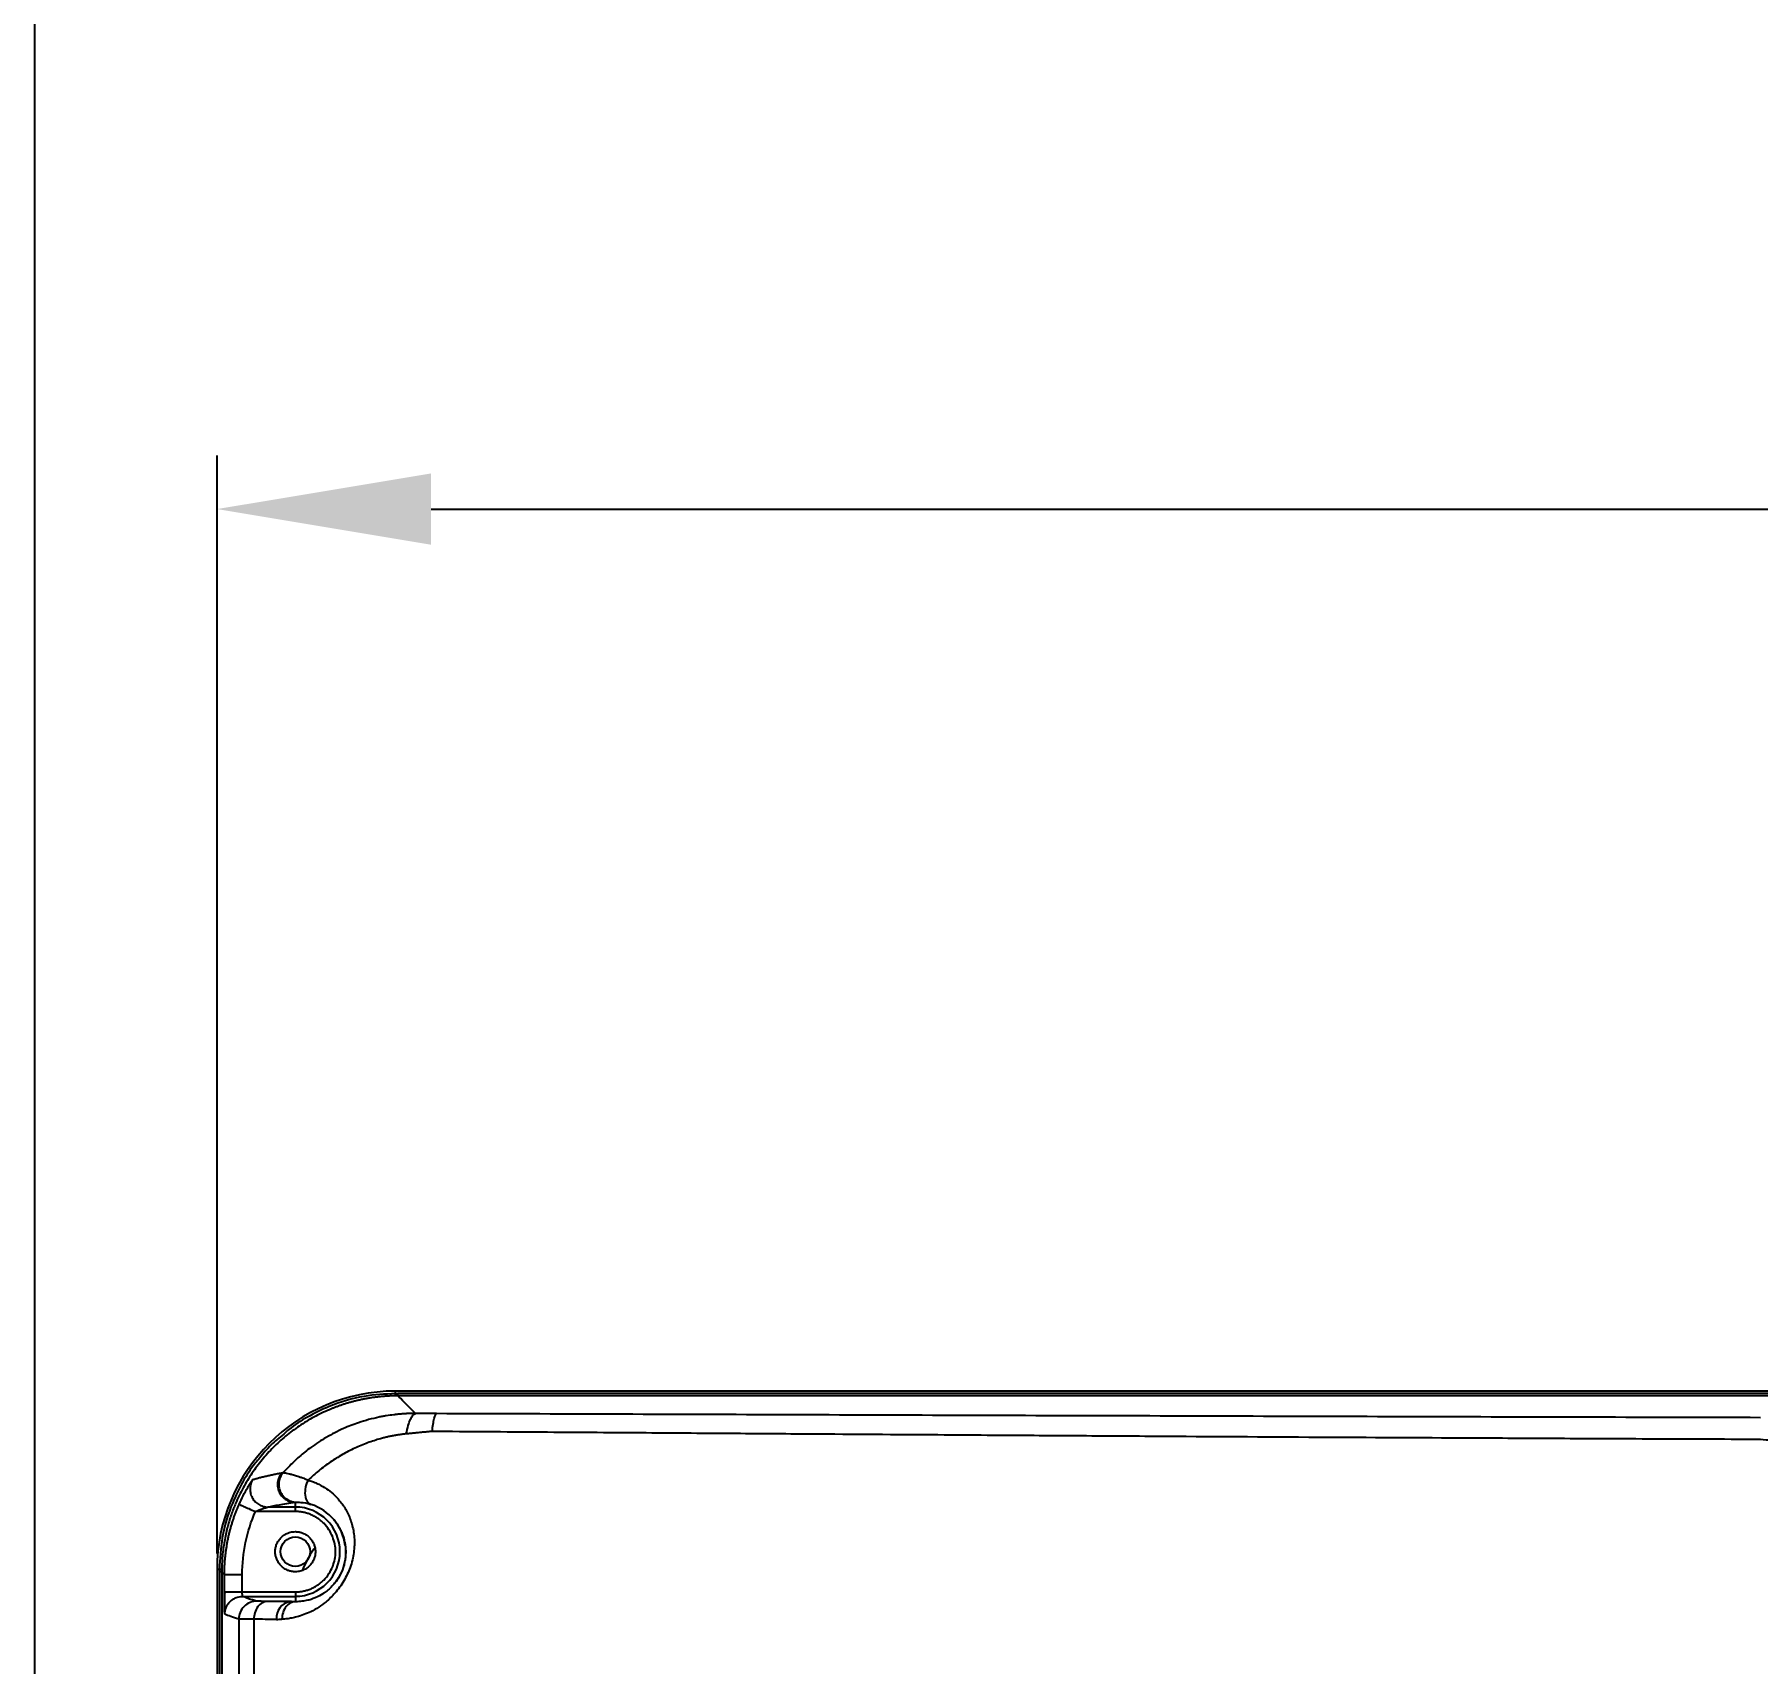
# Model space of a CAD drawing. Extents: x -4150 to 1921, y -105 to 2422.
# Drawn here: x -4008.8 to -3815.6, y 1811.4 to 1994 of the extents above; entities that cross this region are included whole.
import ezdxf

# ---------------------------------------------------------------- set-up
doc = ezdxf.new("R2010")
doc.units = 0
doc.header["$LTSCALE"] = 20
doc.header["$MEASUREMENT"] = 0
doc.layers.get('0').update_dxf_attribs({"linetype": 'CONTINUOUS'})
doc.layers.get('DEFPOINTS').update_dxf_attribs({"linetype": 'CONTINUOUS'})
doc.layers.add('6', color=6, linetype='CONTINUOUS')
doc.styles.get("Standard").update_dxf_attribs({"font": 'NanumGothic.ttf'})
doc.dimstyles.get("Standard").update_dxf_attribs({"dimtxt": 2.7, "dimasz": 2.5, "dimexe": 1.5, "dimexo": 1.5, "dimgap": 1.5, "dimtad": 1, "dimdec": 0, "dimlfac": 10, "dimzin": 0, "dimdsep": 46, "dimtxsty": 'Standard', "dimcen": 0, "dimclrt": 2, "dimadec": 0, "dimazin": 0, "dimtfac": 1, "dimtdec": 0, "dimtmove": 0, "dimatfit": 3, "dimfxl": 0, "dimtolj": 1, "dimtzin": 0, "dimarcsym": 0})

# ---------------------------------------------------------------- blocks, each defined once
blk = doc.blocks.new('*D59')
at = {"color": 3, "lineweight": -2}
for p, q in [((-3988.31, 1823.73), (-3988.31, 1946.81)), ((-3263.35, 1643.73), (-3263.35, 1946.81)), ((-3964.31, 1940.81), (-3287.35, 1940.81))]:
    blk.add_line(p, q, dxfattribs=at)
at = {"color": 3}
for points in [[(-3964.31, 1944.81), (-3964.31, 1936.81), (-3988.31, 1940.81)], [(-3287.35, 1944.81), (-3287.35, 1936.81), (-3263.35, 1940.81)]]:
    blk.add_solid(points, dxfattribs=at)
at = {"layer": 'DEFPOINTS', "color": 0}
for p in [(-3263.35, 1940.81), (-3988.31, 1821.93), (-3263.35, 1641.93)]:
    blk.add_point(p, dxfattribs=at)
at = {"color": 2, "insert": (-3625.83, 1965.87), "char_height": 24, "attachment_point": 5}
blk.add_mtext('\\A1;725', dxfattribs=at)

msp = doc.modelspace()

# ---------------------------------------------------------------- linework, layer by layer
for p, q in [((-3718.59, 1841.92), (-3968.31, 1841.92)), ((-3718.9, 1841.65), (-3968.04, 1841.65)), ((-3718.96, 1841.4), (-3968.04, 1841.4)), ((-3979.53, 1828.93), (-3979.53, 1829.46)), ((-3979.53, 1828.43), (-3984.01, 1828.43)), ((-3979.53, 1828.93), (-3982.6, 1828.93)), ((-3979.53, 1828.43), (-3979.53, 1828.93)), ((-3988.31, 1821.93), (-3988.31, 1461.93)), ((-3988.04, 1821.65), (-3988.04, 1462.2)), ((-3987.78, 1821.65), (-3987.78, 1462.2)), ((-3987.48, 1819.42), (-3987.48, 1821.35)), ((-3985.48, 1819.42), (-3985.48, 1821.35)), ((-3987.48, 1819.42), (-3985.48, 1819.42)), ((-3985.48, 1819.42), (-3979.53, 1819.42)), ((-3985.44, 1818.92), (-3979.53, 1818.92)), ((-3980.11, 1818.33), (-3982.67, 1818.35)), ((-3979.53, 1819.42), (-3979.53, 1818.92)), ((-3979.53, 1818.92), (-3979.53, 1818.32))]:
    msp.add_line(p, q)
msp.add_circle((-3979.53, 1823.93), 1.65)
for centre, radius, start, end in [((-3968.31, 1821.93), 20, 90, 180), ((-3979.48, 1823.91), 5.58, 7.4628, 72.2846), ((-3979.53, 1823.93), 5, 270, 90), ((-3961.27, 1818.28), 26.2, 177.4509, 180.8815), ((-3979.82, 1816.53), 1.82, 99.2413, 186.2515)]:
    msp.add_arc(centre, radius, start, end)
for points, knots in [([(-3968.31, 1841.4), (-3968.47, 1841.39), (-3968.77, 1841.39), (-3969.23, 1841.36), (-3969.68, 1841.33), (-3970.12, 1841.29), (-3970.55, 1841.24), (-3970.98, 1841.18), (-3971.4, 1841.11), (-3971.81, 1841.04), (-3972.22, 1840.95), (-3972.61, 1840.86), (-3973, 1840.77), (-3973.37, 1840.67), (-3973.74, 1840.56), (-3974.09, 1840.45), (-3974.44, 1840.33), (-3974.78, 1840.21), (-3975.1, 1840.09), (-3975.41, 1839.97), (-3976.21, 1839.64), (-3977.47, 1839.04), (-3979.11, 1838.04), (-3980.63, 1836.9), (-3982.02, 1835.64), (-3983.29, 1834.24), (-3984.42, 1832.72), (-3985.42, 1831.09), (-3986.07, 1829.74), (-3986.47, 1828.74), (-3986.7, 1828.12), (-3986.92, 1827.46), (-3987.12, 1826.76), (-3987.3, 1826.03), (-3987.46, 1825.26), (-3987.59, 1824.47), (-3987.69, 1823.64), (-3987.76, 1822.79), (-3987.77, 1822.22), (-3987.78, 1821.93)], [0, 0, 0, 0, 0.0151298, 0.0300926, 0.044878, 0.0594759, 0.0738765, 0.0880703, 0.1020481, 0.1158011, 0.1293207, 0.1425987, 0.1556274, 0.1683991, 0.1809069, 0.193144, 0.205104, 0.2167808, 0.2281687, 0.2392625, 0.250057, 0.3133334, 0.3762976, 0.4386242, 0.5000056, 0.5613855, 0.6237117, 0.6866762, 0.7499538, 0.7707149, 0.7925404, 0.8153929, 0.8392303, 0.8640059, 0.8896682, 0.9161613, 0.9434248, 0.9713939, 1, 1, 1, 1]), ([(-3968.31, 1841.65), (-3969.49, 1841.59), (-3972.03, 1841.46), (-3975.36, 1840.46), (-3978.13, 1839.08), (-3979.83, 1838.02), (-3980.64, 1837.29), (-3980.83, 1837.12)], [0, 0, 0, 0, 0.2599736, 0.5599109, 0.7606481, 0.9434204, 1, 1, 1, 1]), ([(-3968.31, 1841.4), (-3968.31, 1841.47), (-3968.31, 1841.53), (-3968.31, 1841.63), (-3968.31, 1841.65), (-3968.31, 1841.65)], [0, 0, 0, 0, 0.5, 0.5, 1, 1, 1, 1]), ([(-3968.04, 1841.4), (-3968.04, 1841.47), (-3968.04, 1841.54), (-3968.04, 1841.63), (-3968.04, 1841.65), (-3968.04, 1841.65)], [0, 0, 0, 0, 0.5, 0.5, 1, 1, 1, 1]), ([(-3969.34, 1839.16), (-3969.46, 1839.13), (-3969.74, 1839.09), (-3970.79, 1838.88), (-3972.28, 1838.48), (-3974.26, 1837.71), (-3976.05, 1836.79), (-3977.46, 1835.87), (-3978.45, 1835.12), (-3979.09, 1834.58), (-3979.72, 1834.02), (-3980.32, 1833.42), (-3980.7, 1833.01), (-3980.89, 1832.8)], [0, 0, 0, 0, 0.029125, 0.062143, 0.239424, 0.37372, 0.534981, 0.686976, 0.749193, 0.811592, 0.874186, 0.936985, 1, 1, 1, 1]), ([(-3966.06, 1839.42), (-3966.18, 1839.42), (-3966.43, 1839.42), (-3966.82, 1839.41), (-3967.23, 1839.39), (-3967.66, 1839.36), (-3968.08, 1839.32), (-3968.65, 1839.26), (-3969.05, 1839.2), (-3969.34, 1839.16)], [0, 0, 0, 0, 0.111027, 0.228964, 0.353794, 0.485494, 0.624033, 0.73976, 1, 1, 1, 1]), ([(-3967.1, 1837.13), (-3967.03, 1837.46), (-3966.96, 1837.78), (-3966.8, 1838.33), (-3966.72, 1838.57), (-3966.54, 1838.97), (-3966.44, 1839.12), (-3966.25, 1839.34), (-3966.16, 1839.4), (-3966.06, 1839.42)], [0, 0, 0, 0, 0.25, 0.25, 0.5, 0.5, 0.75, 0.75, 1, 1, 1, 1]), ([(-3964.2, 1837.4), (-3964.17, 1837.7), (-3964.13, 1837.98), (-3964.05, 1838.46), (-3964.01, 1838.67), (-3963.92, 1839.02), (-3963.88, 1839.15), (-3963.79, 1839.34), (-3963.74, 1839.39), (-3963.7, 1839.4)], [0, 0, 0, 0, 0.25, 0.25, 0.5, 0.5, 0.75, 0.75, 1, 1, 1, 1]), ([(-3815.29, 1838.95), (-3827.68, 1838.98), (-3840.06, 1839.01), (-3864.82, 1839.08), (-3877.19, 1839.12), (-3901.93, 1839.19), (-3914.29, 1839.23), (-3939, 1839.32), (-3951.35, 1839.36), (-3963.7, 1839.4)], [0, 0, 0, 0, 0.25, 0.25, 0.5, 0.5, 0.75, 0.75, 1, 1, 1, 1]), ([(-3980.83, 1837.12), (-3981.32, 1836.72), (-3982.31, 1835.92), (-3983.11, 1834.94), (-3983.51, 1834.45)], [0, 0, 0, 0, 0.498881, 1, 1, 1, 1]), ([(-3967.1, 1837.13), (-3967.23, 1837.12), (-3967.5, 1837.09), (-3967.91, 1837.03), (-3968.32, 1836.97), (-3968.73, 1836.89), (-3969.15, 1836.8), (-3969.56, 1836.7), (-3970.33, 1836.5), (-3971.45, 1836.14), (-3972.88, 1835.54), (-3974.28, 1834.82), (-3975.4, 1834.12), (-3976.27, 1833.5), (-3976.9, 1833.01), (-3977.52, 1832.5), (-3977.91, 1832.13), (-3978.11, 1831.95)], [0, 0, 0, 0, 0.0328824, 0.066074, 0.0995949, 0.1334644, 0.1677014, 0.2023239, 0.2373494, 0.3597721, 0.4855287, 0.6120088, 0.7410277, 0.8054256, 0.8700368, 0.934887, 1, 1, 1, 1]), ([(-3964.2, 1837.4), (-3964.36, 1837.39), (-3964.68, 1837.36), (-3965.15, 1837.32), (-3965.63, 1837.27), (-3966.12, 1837.22), (-3966.61, 1837.18), (-3966.93, 1837.15), (-3967.1, 1837.13)], [0, 0, 0, 0, 0.162195, 0.326166, 0.491923, 0.659476, 0.828832, 1, 1, 1, 1]), ([(-3815.63, 1836.51), (-3817.6, 1836.52), (-3821.46, 1836.53), (-3827.14, 1836.55), (-3832.61, 1836.58), (-3837.88, 1836.6), (-3842.95, 1836.63), (-3851.9, 1836.67), (-3865.27, 1836.74), (-3880.19, 1836.83), (-3892.58, 1836.91), (-3900.7, 1836.96), (-3910.4, 1837.03), (-3920, 1837.09), (-3931.11, 1837.17), (-3941.18, 1837.24), (-3952.33, 1837.32), (-3960.12, 1837.37), (-3964.2, 1837.4)], [0, 0, 0, 0, 0.039669, 0.077839, 0.114577, 0.149944, 0.183997, 0.216789, 0.3305, 0.453787, 0.517864, 0.580621, 0.617858, 0.713716, 0.774615, 0.842394, 0.917358, 1, 1, 1, 1]), ([(-3780.16, 1831.77), (-3780.3, 1831.8), (-3780.57, 1831.86), (-3781, 1831.95), (-3781.43, 1832.04), (-3781.87, 1832.13), (-3782.32, 1832.22), (-3782.78, 1832.31), (-3783.25, 1832.4), (-3784.09, 1832.56), (-3785.43, 1832.82), (-3786.95, 1833.1), (-3788.23, 1833.32), (-3789.44, 1833.53), (-3790.91, 1833.77), (-3792.79, 1834.06), (-3794.84, 1834.36), (-3796.95, 1834.66), (-3799.16, 1834.94), (-3801.37, 1835.21), (-3803.43, 1835.44), (-3805.12, 1835.62), (-3806.45, 1835.75), (-3807.78, 1835.87), (-3809.11, 1835.99), (-3810.44, 1836.11), (-3811.76, 1836.21), (-3813.07, 1836.32), (-3814.35, 1836.42), (-3815.21, 1836.48), (-3815.63, 1836.51)], [0, 0, 0, 0, 0.016315, 0.032662, 0.049039, 0.065443, 0.081868, 0.098314, 0.114775, 0.131249, 0.18641, 0.250974, 0.279005, 0.307206, 0.362098, 0.411636, 0.471236, 0.535976, 0.585146, 0.648685, 0.71016, 0.743534, 0.776791, 0.80985, 0.842645, 0.875107, 0.907161, 0.938722, 0.969702, 1, 1, 1, 1]), ([(-3983.51, 1834.45), (-3983.68, 1834.25), (-3984.42, 1833.43), (-3985.46, 1831.75), (-3986.83, 1829), (-3987.84, 1825.68), (-3987.98, 1823.12), (-3988.04, 1821.93)], [0, 0, 0, 0, 0.058091, 0.242049, 0.434562, 0.736957, 1, 1, 1, 1]), ([(-3985.84, 1829.23), (-3985.69, 1829.56), (-3985.38, 1830.24), (-3984.95, 1831.01), (-3984.64, 1831.51), (-3984.48, 1831.75), (-3984.42, 1831.83), (-3984.41, 1831.86)], [0, 0, 0, 0, 0.297329, 0.621085, 0.782943, 0.936101, 1, 1, 1, 1]), ([(-3984.28, 1832.01), (-3984.39, 1831.86), (-3984.47, 1831.68), (-3984.57, 1831.32), (-3984.6, 1831.14), (-3984.61, 1830.78), (-3984.58, 1830.6), (-3984.52, 1830.36), (-3984.5, 1830.28), (-3984.44, 1830.13), (-3984.41, 1830.06), (-3984.3, 1829.85), (-3984.2, 1829.71), (-3983.96, 1829.45), (-3983.83, 1829.34), (-3983.51, 1829.14), (-3983.34, 1829.06), (-3982.98, 1828.96), (-3982.79, 1828.93), (-3982.6, 1828.93)], [0, 0, 0, 0, 0.125, 0.125, 0.25, 0.25, 0.375, 0.375, 0.4375, 0.4375, 0.5, 0.5, 0.625, 0.625, 0.75, 0.75, 0.875, 0.875, 1, 1, 1, 1]), ([(-3984.41, 1831.86), (-3984.38, 1831.89), (-3984.31, 1831.99), (-3984.3, 1832), (-3984.28, 1832.01)], [0, 0, 0, 0, 0.372679, 1, 1, 1, 1]), ([(-3984.28, 1832.01), (-3984.23, 1832.03), (-3984.12, 1832.07), (-3983.94, 1832.12), (-3983.75, 1832.17), (-3983.55, 1832.23), (-3983.35, 1832.28), (-3983.13, 1832.33), (-3982.85, 1832.4), (-3982.49, 1832.48), (-3982.03, 1832.58), (-3981.56, 1832.68), (-3981.21, 1832.74), (-3981.04, 1832.77)], [0, 0, 0, 0, 0.074366, 0.14826, 0.221681, 0.29463, 0.367107, 0.439113, 0.510646, 0.636377, 0.759846, 0.881053, 1, 1, 1, 1]), ([(-3981.04, 1832.77), (-3981.17, 1832.62), (-3981.28, 1832.45), (-3981.44, 1832.09), (-3981.49, 1831.89), (-3981.54, 1831.5), (-3981.53, 1831.31), (-3981.47, 1830.95), (-3981.42, 1830.78), (-3981.28, 1830.48), (-3981.19, 1830.33), (-3980.96, 1830.05), (-3980.82, 1829.92), (-3980.5, 1829.69), (-3980.31, 1829.61), (-3979.93, 1829.49), (-3979.73, 1829.46), (-3979.53, 1829.46)], [0, 0, 0, 0, 0.125, 0.125, 0.25, 0.25, 0.375, 0.375, 0.5, 0.5, 0.625, 0.625, 0.75, 0.75, 0.875, 0.875, 1, 1, 1, 1]), ([(-3980.89, 1832.8), (-3981.02, 1832.65), (-3981.13, 1832.48), (-3981.29, 1832.12), (-3981.35, 1831.93), (-3981.4, 1831.54), (-3981.39, 1831.35), (-3981.34, 1830.99), (-3981.29, 1830.82), (-3981.15, 1830.52), (-3981.06, 1830.37), (-3980.84, 1830.08), (-3980.7, 1829.95), (-3980.38, 1829.73), (-3980.2, 1829.64), (-3979.82, 1829.51), (-3979.63, 1829.48), (-3979.43, 1829.47)], [0, 0, 0, 0, 0.125, 0.125, 0.25, 0.25, 0.375, 0.375, 0.5, 0.5, 0.625, 0.625, 0.75, 0.75, 0.875, 0.875, 1, 1, 1, 1]), ([(-3978.11, 1831.95), (-3978.03, 1831.92), (-3977.86, 1831.87), (-3977.61, 1831.79), (-3977.36, 1831.69), (-3977.12, 1831.59), (-3976.89, 1831.48), (-3976.45, 1831.25), (-3975.84, 1830.87), (-3975.22, 1830.35), (-3974.74, 1829.85), (-3974.24, 1829.25), (-3973.68, 1828.35), (-3973.15, 1827.06), (-3972.92, 1825.79), (-3972.9, 1824.68), (-3972.99, 1823.57), (-3973.32, 1822.18), (-3973.94, 1820.87), (-3974.56, 1819.92), (-3975.22, 1819.11), (-3976.01, 1818.35), (-3976.93, 1817.67), (-3977.76, 1817.2), (-3978.58, 1816.85), (-3979.29, 1816.62), (-3979.92, 1816.48), (-3980.48, 1816.39), (-3980.85, 1816.37), (-3981.04, 1816.36)], [0, 0, 0, 0, 0.012323, 0.024631, 0.036936, 0.049248, 0.061578, 0.073935, 0.119024, 0.164121, 0.19081, 0.217478, 0.276542, 0.341403, 0.410633, 0.446065, 0.480251, 0.546027, 0.608588, 0.640509, 0.673284, 0.729564, 0.774306, 0.82213, 0.863404, 0.906718, 0.937368, 0.968433, 1, 1, 1, 1]), ([(-3980.89, 1832.8), (-3980.88, 1832.8), (-3980.87, 1832.79), (-3980.85, 1832.79), (-3980.81, 1832.78), (-3980.77, 1832.77), (-3980.68, 1832.76), (-3980.52, 1832.73), (-3980.24, 1832.67), (-3979.86, 1832.58), (-3979.48, 1832.47), (-3979.12, 1832.35), (-3978.78, 1832.23), (-3978.43, 1832.09), (-3978.2, 1831.99), (-3978.11, 1831.95)], [0, 0, 0, 0, 0.038203, 0.076888, 0.116056, 0.155704, 0.195828, 0.305322, 0.421902, 0.545315, 0.68704, 0.754353, 0.837012, 0.94175, 1, 1, 1, 1]), ([(-3978.11, 1831.95), (-3978.23, 1831.72), (-3978.33, 1831.44), (-3978.45, 1830.85), (-3978.47, 1830.54), (-3978.4, 1829.98), (-3978.31, 1829.73), (-3978.08, 1829.38), (-3977.93, 1829.28), (-3977.78, 1829.23)], [0, 0, 0, 0, 0.25, 0.25, 0.5, 0.5, 0.75, 0.75, 1, 1, 1, 1]), ([(-3987.48, 1821.35), (-3987.48, 1821.5), (-3987.48, 1821.81), (-3987.46, 1822.26), (-3987.44, 1822.71), (-3987.4, 1823.16), (-3987.35, 1823.6), (-3987.3, 1824.05), (-3987.23, 1824.48), (-3987.16, 1824.91), (-3987.08, 1825.34), (-3986.99, 1825.76), (-3986.89, 1826.17), (-3986.78, 1826.58), (-3986.66, 1826.98), (-3986.54, 1827.37), (-3986.41, 1827.76), (-3986.28, 1828.14), (-3986.14, 1828.51), (-3985.99, 1828.87), (-3985.89, 1829.11), (-3985.84, 1829.23)], [0, 0, 0, 0, 0.056399, 0.112535, 0.168379, 0.223901, 0.279073, 0.333866, 0.388254, 0.442208, 0.495703, 0.548712, 0.601209, 0.653171, 0.704573, 0.755392, 0.805607, 0.855195, 0.904137, 0.952411, 1, 1, 1, 1]), ([(-3985.84, 1829.23), (-3985.84, 1829.22), (-3985.78, 1829.2), (-3985.65, 1829.14), (-3985.6, 1829.12), (-3985.48, 1829.07), (-3985.41, 1829.04), (-3985.17, 1828.94), (-3984.97, 1828.85), (-3984.51, 1828.65), (-3984.26, 1828.54), (-3984.01, 1828.43)], [0, 0, 0, 0, 0.25, 0.25, 0.375, 0.375, 0.5, 0.5, 0.75, 0.75, 1, 1, 1, 1]), ([(-3982.6, 1828.93), (-3982.25, 1829.02), (-3981.83, 1829.11), (-3980.82, 1829.28), (-3980.23, 1829.37), (-3979.53, 1829.46)], [0, 0, 0, 0, 0.5, 0.5, 1, 1, 1, 1]), ([(-3979.43, 1829.47), (-3979.41, 1829.48), (-3979.35, 1829.48), (-3979.17, 1829.48), (-3979.05, 1829.47), (-3978.61, 1829.43), (-3978.22, 1829.37), (-3977.78, 1829.23)], [0, 0, 0, 0, 0.25, 0.25, 0.5, 0.5, 1, 1, 1, 1]), ([(-3985.48, 1821.35), (-3985.48, 1822.56), (-3985.36, 1823.78), (-3984.86, 1826.15), (-3984.49, 1827.32), (-3984.01, 1828.43)], [0, 0, 0, 0, 0.5, 0.5, 1, 1, 1, 1]), ([(-3984.01, 1828.43), (-3983.74, 1828.55), (-3983.43, 1828.67), (-3983.01, 1828.81), (-3982.88, 1828.85), (-3982.68, 1828.91), (-3982.62, 1828.93), (-3982.6, 1828.93)], [0, 0, 0, 0, 0.5, 0.5, 0.75, 0.75, 1, 1, 1, 1]), ([(-3979.53, 1819.42), (-3979.46, 1819.42), (-3979.32, 1819.42), (-3979.11, 1819.44), (-3978.9, 1819.46), (-3978.69, 1819.5), (-3978.48, 1819.54), (-3978.28, 1819.6), (-3978.08, 1819.66), (-3977.8, 1819.76), (-3977.46, 1819.92), (-3977.06, 1820.15), (-3976.69, 1820.42), (-3976.23, 1820.84), (-3975.74, 1821.44), (-3975.33, 1822.24), (-3975.08, 1823.08), (-3975, 1823.92), (-3975.08, 1824.77), (-3975.33, 1825.61), (-3975.74, 1826.41), (-3976.23, 1827.01), (-3976.69, 1827.43), (-3977.06, 1827.7), (-3977.46, 1827.93), (-3977.86, 1828.12), (-3978.28, 1828.26), (-3978.69, 1828.36), (-3979.11, 1828.42), (-3979.39, 1828.43), (-3979.53, 1828.43)], [0, 0, 0, 0, 0.015134, 0.030167, 0.045131, 0.06006, 0.074987, 0.089948, 0.104974, 0.1201, 0.152258, 0.184453, 0.217296, 0.250176, 0.315811, 0.380082, 0.44003, 0.500016, 0.559965, 0.61995, 0.684221, 0.749856, 0.782699, 0.815579, 0.847737, 0.879933, 0.910063, 0.939938, 0.969827, 1, 1, 1, 1]), ([(-3975.74, 1828.05), (-3975.68, 1828), (-3975.56, 1827.89), (-3975.39, 1827.71), (-3975.23, 1827.53), (-3975.07, 1827.34), (-3974.92, 1827.14), (-3974.79, 1826.93), (-3974.66, 1826.72), (-3974.53, 1826.5), (-3974.42, 1826.28), (-3974.32, 1826.05), (-3974.23, 1825.81), (-3974.14, 1825.56), (-3974.07, 1825.31), (-3974.01, 1825.05), (-3973.96, 1824.79), (-3973.91, 1824.41), (-3973.88, 1823.93), (-3973.91, 1823.33), (-3974, 1822.75), (-3974.13, 1822.26), (-3974.26, 1821.88), (-3974.41, 1821.52), (-3974.63, 1821.09), (-3974.95, 1820.6), (-3975.47, 1819.96), (-3975.99, 1819.51), (-3976.63, 1819.08), (-3977.03, 1818.87), (-3977.42, 1818.71), (-3977.64, 1818.62), (-3977.88, 1818.54), (-3978.16, 1818.47), (-3978.47, 1818.41), (-3978.8, 1818.36), (-3979.16, 1818.32), (-3979.41, 1818.32), (-3979.53, 1818.32)], [0, 0, 0, 0, 0.0202498, 0.0405008, 0.060747, 0.0809826, 0.1012021, 0.1213984, 0.1415636, 0.1616904, 0.181773, 0.2018024, 0.2217657, 0.2416524, 0.2614552, 0.2811673, 0.3007687, 0.3202391, 0.3623105, 0.4003725, 0.4363665, 0.4716823, 0.4881144, 0.504432, 0.5365036, 0.5692021, 0.6039411, 0.6823618, 0.7053268, 0.7744197, 0.7917207, 0.8120694, 0.8355101, 0.8620791, 0.8917935, 0.9246687, 0.9607331, 1, 1, 1, 1]), ([(-3979.53, 1821.68), (-3979.58, 1821.68), (-3979.68, 1821.68), (-3979.82, 1821.69), (-3979.96, 1821.71), (-3980.09, 1821.74), (-3980.23, 1821.78), (-3980.46, 1821.87), (-3980.78, 1822.03), (-3981.14, 1822.32), (-3981.43, 1822.68), (-3981.63, 1823.08), (-3981.76, 1823.5), (-3981.8, 1823.92), (-3981.76, 1824.35), (-3981.64, 1824.77), (-3981.43, 1825.17), (-3981.14, 1825.53), (-3980.78, 1825.82), (-3980.42, 1826), (-3980.1, 1826.11), (-3979.82, 1826.17), (-3979.63, 1826.17), (-3979.53, 1826.18)], [0, 0, 0, 0, 0.020165, 0.040167, 0.060084, 0.079997, 0.099986, 0.120129, 0.185073, 0.250092, 0.315036, 0.380055, 0.440004, 0.500029, 0.559978, 0.620002, 0.684946, 0.749965, 0.814909, 0.879928, 0.920009, 0.959819, 1, 1, 1, 1]), ([(-3979.53, 1826.18), (-3979.49, 1826.17), (-3979.39, 1826.17), (-3979.25, 1826.16), (-3979.11, 1826.14), (-3978.97, 1826.11), (-3978.84, 1826.07), (-3978.61, 1825.98), (-3978.29, 1825.82), (-3977.93, 1825.53), (-3977.64, 1825.17), (-3977.43, 1824.77), (-3977.31, 1824.35), (-3977.27, 1823.93), (-3977.31, 1823.5), (-3977.43, 1823.08), (-3977.64, 1822.68), (-3977.93, 1822.32), (-3978.29, 1822.03), (-3978.65, 1821.85), (-3978.97, 1821.74), (-3979.25, 1821.69), (-3979.44, 1821.68), (-3979.53, 1821.68)], [0, 0, 0, 0, 0.020165, 0.040167, 0.060084, 0.079997, 0.099986, 0.120129, 0.185073, 0.250092, 0.315036, 0.380055, 0.440004, 0.500029, 0.559978, 0.620002, 0.684946, 0.749965, 0.814909, 0.879928, 0.920009, 0.959819, 1, 1, 1, 1]), ([(-3977.36, 1824.32), (-3977.48, 1824.17), (-3978.04, 1823.39), (-3978.45, 1822.52), (-3978.78, 1821.82)], [0, 0, 0, 0, 0.199949, 1, 1, 1, 1]), ([(-3973.95, 1824.63), (-3973.94, 1824.6), (-3973.89, 1824.37), (-3973.88, 1823.93), (-3973.91, 1823.16), (-3974.11, 1822.19), (-3974.61, 1821.06), (-3975.35, 1820.05), (-3975.9, 1819.61), (-3976.2, 1819.37)], [0, 0, 0, 0, 0.0234486, 0.1371932, 0.2406898, 0.4322307, 0.6065297, 0.7879902, 1, 1, 1, 1]), ([(-3987.78, 1821.93), (-3987.85, 1821.93), (-3987.92, 1821.93), (-3988.01, 1821.93), (-3988.04, 1821.93), (-3988.04, 1821.93)], [0, 0, 0, 0, 0.5, 0.5, 1, 1, 1, 1]), ([(-3987.78, 1821.65), (-3987.86, 1821.65), (-3987.92, 1821.65), (-3988.01, 1821.65), (-3988.04, 1821.65), (-3988.04, 1821.65)], [0, 0, 0, 0, 0.5, 0.5, 1, 1, 1, 1]), ([(-3987.48, 1821.35), (-3987.51, 1821.38), (-3987.57, 1821.44), (-3987.65, 1821.51), (-3987.72, 1821.59), (-3987.76, 1821.63), (-3987.78, 1821.65)], [0, 0, 0, 0, 0.249965, 0.499954, 0.749965, 1, 1, 1, 1]), ([(-3985.48, 1821.35), (-3985.74, 1821.35), (-3986, 1821.35), (-3986.48, 1821.35), (-3986.7, 1821.35), (-3987.07, 1821.35), (-3987.22, 1821.35), (-3987.42, 1821.35), (-3987.48, 1821.35), (-3987.48, 1821.35)], [0, 0, 0, 0, 0.25, 0.25, 0.5, 0.5, 0.75, 0.75, 1, 1, 1, 1]), ([(-3987.47, 1818.01), (-3987.47, 1818.02), (-3987.48, 1818.16), (-3987.48, 1818.62), (-3987.48, 1819.11), (-3987.48, 1819.42)], [0, 0, 0, 0, 0.034288, 0.370629, 1, 1, 1, 1]), ([(-3987.44, 1816.92), (-3987.44, 1816.96), (-3987.45, 1817.01), (-3987.46, 1817.32), (-3987.47, 1817.63), (-3987.47, 1817.88), (-3987.47, 1818.01)], [0, 0, 0, 0, 0.390795, 0.600207, 0.810361, 1, 1, 1, 1]), ([(-3987.44, 1816.92), (-3987.41, 1817.17), (-3987.37, 1817.56), (-3987.12, 1818.02), (-3986.86, 1818.35), (-3986.54, 1818.6), (-3986.08, 1818.85), (-3985.69, 1818.89), (-3985.44, 1818.92)], [0, 0, 0, 0, 0.239459, 0.368359, 0.499994, 0.631637, 0.760538, 1, 1, 1, 1]), ([(-3983.86, 1818.38), (-3984.1, 1818.38), (-3984.35, 1818.34), (-3984.85, 1818.14), (-3985.08, 1817.99), (-3985.47, 1817.6), (-3985.62, 1817.36), (-3985.82, 1816.87), (-3985.86, 1816.62), (-3985.86, 1816.38)], [0, 0, 0, 0, 0.25, 0.25, 0.5, 0.5, 0.75, 0.75, 1, 1, 1, 1]), ([(-3985.44, 1818.92), (-3985.45, 1818.92), (-3985.46, 1818.98), (-3985.48, 1819.16), (-3985.48, 1819.29), (-3985.48, 1819.42)], [0, 0, 0, 0, 0.5, 0.5, 1, 1, 1, 1]), ([(-3982.67, 1818.35), (-3982.84, 1818.35), (-3983.04, 1818.31), (-3983.41, 1818.11), (-3983.59, 1817.96), (-3983.89, 1817.57), (-3984, 1817.33), (-3984.15, 1816.84), (-3984.18, 1816.59), (-3984.19, 1816.35)], [0, 0, 0, 0, 0.25, 0.25, 0.5, 0.5, 0.75, 0.75, 1, 1, 1, 1]), ([(-3982.67, 1818.35), (-3983.03, 1818.36), (-3983.32, 1818.36), (-3983.73, 1818.37), (-3983.85, 1818.37), (-3983.86, 1818.38)], [0, 0, 0, 0, 0.5, 0.5, 1, 1, 1, 1]), ([(-3979.53, 1818.32), (-3979.7, 1818.32), (-3979.88, 1818.28), (-3980.24, 1818.1), (-3980.41, 1817.96), (-3980.71, 1817.59), (-3980.83, 1817.36), (-3980.99, 1816.86), (-3981.03, 1816.6), (-3981.04, 1816.36)], [0, 0, 0, 0, 0.25, 0.25, 0.5, 0.5, 0.75, 0.75, 1, 1, 1, 1]), ([(-3984.19, 1816.35), (-3984.23, 1816.35), (-3984.34, 1816.36), (-3984.5, 1816.36), (-3984.67, 1816.36), (-3984.84, 1816.36), (-3985.02, 1816.36), (-3985.19, 1816.36), (-3985.36, 1816.37), (-3985.51, 1816.37), (-3985.64, 1816.37), (-3985.75, 1816.37), (-3985.83, 1816.38), (-3985.85, 1816.38), (-3985.86, 1816.38)], [0, 0, 0, 0, 0.04869, 0.103727, 0.165173, 0.23307, 0.307434, 0.388244, 0.475431, 0.568869, 0.668363, 0.773637, 0.884333, 1, 1, 1, 1]), ([(-3985.86, 1816.38), (-3985.86, 1760.06), (-3985.86, 1703.74), (-3985.86, 1591.11), (-3985.86, 1534.79), (-3985.86, 1478.47)], [0, 0, 0, 0, 0.5, 0.5, 1, 1, 1, 1]), ([(-3984.19, 1816.35), (-3984.2, 1805.58), (-3984.23, 1783.78), (-3984.26, 1750.73), (-3984.29, 1716.97), (-3984.3, 1682.51), (-3984.31, 1639.91), (-3984.3, 1590.02), (-3984.27, 1533.66), (-3984.22, 1496.69), (-3984.2, 1478.5)], [0, 0, 0, 0, 0.095708, 0.193532, 0.293459, 0.395477, 0.499572, 0.671651, 0.83848, 1, 1, 1, 1]), ([(-3981.63, 1816.33), (-3982.06, 1816.33), (-3982.91, 1816.34), (-3983.76, 1816.35), (-3984.19, 1816.35)], [0, 0, 0, 0, 0.498145, 1, 1, 1, 1])]:
    msp.add_open_spline(points, degree=3, knots=knots)
for points, degree in [([(-3968.31, 1841.65), (-3968.31, 1841.83), (-3968.31, 1841.92), (-3968.31, 1841.92)], 3), ([(-3968.31, 1841.65), (-3968.22, 1841.65), (-3968.13, 1841.65), (-3968.04, 1841.65)], 3), ([(-3968.04, 1841.4), (-3968.13, 1841.4), (-3968.22, 1841.4), (-3968.31, 1841.4)], 3), ([(-3966.06, 1839.42), (-3967.04, 1840.4), (-3967.69, 1841.06), (-3968.04, 1841.4)], 3), ([(-3963.7, 1839.4), (-3964.49, 1839.41), (-3965.28, 1839.41), (-3966.06, 1839.42)], 3), ([(-3981.04, 1832.77), (-3980.99, 1832.78), (-3980.94, 1832.79), (-3980.89, 1832.8)], 3), ([(-3979.53, 1829.46), (-3979.5, 1829.46), (-3979.47, 1829.47), (-3979.43, 1829.47)], 3), ([(-3988.04, 1821.93), (-3988.31, 1821.93)], 1), ([(-3988.04, 1821.93), (-3988.04, 1821.83), (-3988.04, 1821.74), (-3988.04, 1821.65)], 3), ([(-3987.78, 1821.93), (-3987.78, 1821.84), (-3987.78, 1821.74), (-3987.78, 1821.65)], 3), ([(-3983.86, 1818.38), (-3984.55, 1818.56), (-3985.07, 1818.74), (-3985.44, 1818.92)], 3), ([(-3979.53, 1818.32), (-3979.73, 1818.32), (-3979.92, 1818.32), (-3980.11, 1818.33)], 3), ([(-3985.86, 1816.38), (-3986.55, 1816.56), (-3987.07, 1816.74), (-3987.44, 1816.92)], 3), ([(-3981.63, 1816.33), (-3981.43, 1816.34), (-3981.24, 1816.35), (-3981.04, 1816.36)], 3)]:
    msp.add_open_spline(points, degree=degree)
at = {"layer": '6'}
msp.add_lwpolyline([(-3008.77, 2166.96), (-4008.77, 2166.96), (-4008.77, 241.93), (-2081.27, 241.93), (-2081.27, 1266.93)], dxfattribs=at)

# ---------------------------------------------------------------- dimensions: what is measured, and where the dimension line sits
dim = msp.add_linear_dim(base=(-3263.35, 1940.81), p1=(-3988.31, 1821.93), p2=(-3263.35, 1641.93), angle=180, dimstyle='Standard', override={"dimscale": 1.2, "dimtxt": 20, "dimasz": 20, "dimexe": 5, "dimgap": 10, "dimtih": 1, "dimtoh": 1, "dimlfac": 1, "dimzin": 12, "dimclrd": 3, "dimclre": 3, "dimazin": 2, "dimarcsym": 1})
dim.commit()
dim.dimension.update_dxf_attribs({"geometry": '*D59', "text_midpoint": (-3625.83, 1965.87)})

doc.saveas('drawing.dxf')
